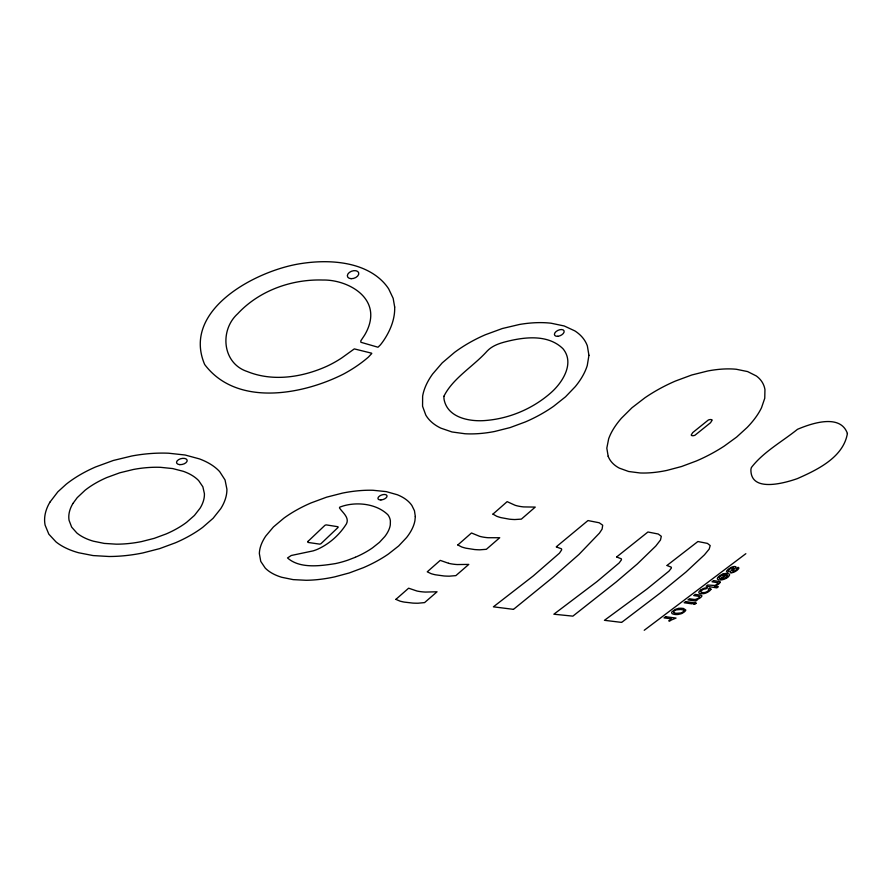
<?xml version="1.0" encoding="UTF-8"?>
<svg xmlns="http://www.w3.org/2000/svg" width="892" height="892" viewBox="0 0 892 892"><rect width="100%" height="100%" fill="white"/><g stroke="black" fill="none" stroke-linecap="round" stroke-linejoin="round"><path stroke-width="1.34" d="M730.425 571.672L730.292 571.962A2.676 1.037 -24.4 0 0 730.659 572.631L731.016 572.697M731.63 570.256L732.7 569.185A11.317 4.438 -24.3 0 0 733.536 568.293L733.57 568.215A1.494 0.58 -24.4 0 0 733.369 567.669L733.179 567.658M701.502 590.526L701.168 590.838A2.654 1.026 -23.8 0 0 700.755 591.708L700.789 591.775A6.266 2.42 -23.9 0 0 702.071 592.466A8.429 3.256 -23.9 0 0 704.524 592.533L705.862 592.188A2.776 1.07 -23.8 0 0 707.077 591.641L708.627 590.437A2.107 0.814 -23.9 0 0 708.906 589.913A3.958 1.528 -23.8 0 0 708.315 589.278L709.809 588.151L710.902 588.988A3.334 1.282 -23.9 0 1 710.846 589.367M556.496 546.64L587.973 520.56L599.223 522.768L602.702 525.21L602.1 529.112L599.446 533.115L579.008 554.389L553.163 577.113L513.502 609.347M616.785 556.853L647.938 532L658.24 534.018L661.307 536.304L660.481 539.995L655.81 546.027L637.256 564.023L616.216 581.941L572.876 616.138L553.865 614.209L596.96 581.606L619.148 562.952L621.423 559.841A9.533 4.025 -22.9 0 0 621.267 558.782L616.606 556.998M667.227 565.272L697.901 541.522L707.445 543.395L710.188 545.57L709.196 549.082L704.435 554.846L685.926 572.073L660.493 592.846L621.646 622.404M700.554 590.203L699.774 590.85A4.795 1.851 -23.8 0 0 698.849 592.266L698.849 592.511A6.835 2.643 -23.8 0 0 700.03 593.593L703.509 593.682A5.876 2.263 -23.8 0 0 704.914 593.358A6.066 2.341 -23.8 0 0 705.483 593.169A5.252 2.029 -23.8 0 0 708.304 591.809L708.995 591.329A5.82 2.252 -23.8 0 0 710.913 589.344M726.4 577.202L727.359 576.321A2.877 1.115 -24.2 0 0 727.638 575.619A5.642 2.185 -24.2 0 0 726.646 574.927L721.572 578.73M644.225 630.276L745.846 553.687M720.502 578.596L727.393 573.545A16.803 6.512 -24 0 1 728.786 573.879A5.843 2.263 -24.2 0 1 729.567 574.615A5.553 2.152 -24.2 0 1 727.571 577.314M727.627 577.325L726.634 578.005M556.262 546.941L561.391 548.77A9.946 4.382 -22 0 1 561.648 549.885L559.451 553.163L533.304 575.898L493.41 606.828L513.045 609.292M666.948 565.506L671.241 567.145A9.199 3.724 -23.5 0 1 671.319 568.159L669 571.125L647.001 589.01L604.442 620.308L621.311 622.36M355.295 557.288L348.047 560.087A52.282 25.511 -17.8 0 1 335.526 563.577C320.183 565.996 299.723 568.862 287.525 557.946L291.26 555.493L313.226 550.855A23.605 11.563 -17.2 0 0 317.965 549.082C328.914 544.009 338.503 535.735 345.215 525.711C351.013 518.62 343.007 513.123 339.473 507.961L339.696 507.18C354.57 501.293 375.933 503.066 387.908 514.795A52.271 25.556 -17.9 0 1 390.384 520.872L390.295 524.942A56.207 27.474 -17.8 0 1 384.82 536.538L379.468 542.325L372.555 547.833A56.218 27.496 -17.8 0 1 355.295 557.288M718.595 581.406L713.611 580.581L712.039 581.774L716.923 582.576A4.917 1.895 -24 0 1 718.027 582.978M683.428 608.467L685.77 610.005A4.627 1.762 -23.4 0 1 685.29 610.987L684.51 611.756A7.158 2.732 -23.3 0 1 683.673 612.403L682.324 613.205A4.482 1.706 -23.3 0 1 680.886 613.83L678.132 614.465A15.833 6.054 -23.5 0 1 674.073 614.309L672.111 613.685L671.62 612.614A4.571 1.751 -23.3 0 1 672.189 611.644L674.787 609.715A4.616 1.762 -23.3 0 1 676.459 608.98L677.898 608.578A7.537 2.877 -23.3 0 1 678.645 608.433M448.609 563.298L440.224 560.377L427.246 571.828L431.148 573.679A82.376 38.356 -21 0 0 435.441 574.794L444.049 575.976A82.477 38.445 -21 0 0 449.312 576.176L455.868 575.619L468.779 564.413L457.217 564.558A58.961 27.44 -21 0 1 448.553 563.298M735.644 566.766L735.298 566.598A4.672 1.817 -24.4 0 0 734.919 566.52A4.181 1.628 -24.4 0 0 732.321 566.933A3.791 1.483 -24.4 0 0 731.462 567.279L728.931 568.784A11.607 4.516 -24.4 0 0 728.207 569.341L726.646 570.991A3.155 1.227 -24.3 0 0 726.545 571.315A5.14 2.007 -24.4 0 0 727.571 572.329L729.065 571.214A3.312 1.293 -24.4 0 1 728.396 570.702M701.525 595.522L701.636 595.611A3.49 1.338 -23.7 0 1 701.77 595.789L701.792 595.878A3.1 1.193 -23.7 0 1 701.681 596.436L700.722 597.462A5.586 2.152 -23.7 0 1 696.072 599.825L697.187 599.959L695.76 601.03L687.966 599.881L689.471 598.755L693.563 599.357A9.689 3.735 -23.7 0 0 694.768 599.457A3.278 1.26 -23.7 0 0 697.845 598.476A4.438 1.706 -23.7 0 0 698.815 597.841L699.428 597.294A1.929 0.747 -23.7 0 0 699.618 596.748L699.596 596.692A4.471 1.717 -23.6 0 0 698.626 596.302L693.742 595.544L695.269 594.384L700.276 595.142A8.53 3.278 -23.6 0 1 701.547 595.51M673.906 612.592L673.594 611.845A2.564 0.981 -23.3 0 1 673.984 611.265L674.274 611.009A3.49 1.338 -23.3 0 1 674.731 610.663A2.966 1.137 -23.3 0 1 676.415 609.838L680.652 609.504A27.697 10.492 -23 0 1 681.466 609.604A14.038 5.341 -23.2 0 1 683.74 610.318M711.716 419.842L711.883 419.998A5.073 2.386 -25.9 0 1 712.061 420.322L710.511 422.741L695.002 435.207A2.854 1.338 -25.5 0 1 694.132 435.519L693.63 435.63A5.04 2.364 -25.5 0 1 692.972 435.709L692.605 435.72A3.312 1.55 -25.5 0 1 691.568 435.441L691.412 435.285A5.04 2.353 -25.6 0 1 691.222 434.973L692.727 432.587L708.281 420.054A2.888 1.36 -25.9 0 1 709.151 419.742L709.664 419.63A5.073 2.386 -25.9 0 1 710.322 419.552L710.69 419.541A3.345 1.572 -25.9 0 1 711.716 419.842M683.673 610.351L683.885 610.73A2.442 0.925 -23.4 0 1 683.685 611.221L683.227 611.689A4.025 1.539 -23.3 0 1 682.737 612.057L682.235 612.391A2.687 1.026 -23.3 0 1 680.931 612.96L676.627 613.295A14.963 5.731 -23.5 0 1 673.839 612.637M608.166 456.28L606.816 448.141L608.656 438.831A87.628 41.679 -25.6 0 1 621.445 418.203L631.982 407.744L644.905 397.799A87.572 41.645 -25.6 0 1 675.478 381.029L691.757 374.997L707.769 370.983A87.572 41.656 -25.5 0 1 736.313 369.266L747.63 371.585L756.293 375.945A87.639 41.723 -25.5 0 1 764.946 389.603L764.756 398.256L761.523 407.711A87.717 41.801 -25.5 0 1 747.128 427.491L736.625 437.08L724.326 446.033A87.784 41.846 -25.6 0 1 696.295 461.008L681.555 466.516L666.948 470.396A87.773 41.824 -25.6 0 1 640.01 472.961L628.659 471.5L619.371 468.144A87.717 41.757 -25.6 0 1 608.166 456.269M720.034 582.086L720.067 582.186A3.245 1.249 -24 0 1 719.922 582.766L718.93 583.836A5.051 1.951 -24 0 1 716.231 585.531A6.801 2.631 -24 0 1 714.425 586.1L718.35 586.746L716.833 587.884L706.174 586.189L707.702 585.029L714.704 585.453A3.791 1.472 -24 0 0 716.878 584.338M678.712 608.366A15.22 5.798 -23.2 0 1 683.339 608.534M701.547 590.515A3.1 1.193 -23.8 0 1 703.788 589.211A4.672 1.806 -23.8 0 1 705.895 588.91L707.401 587.772L705.182 587.973A4.259 1.639 -23.8 0 0 703.866 588.363A5.82 2.252 -23.8 0 0 700.577 590.214M718.539 581.45A6.946 2.687 -24 0 1 720.134 582.03M717.948 583.022A1.895 0.736 -24 0 1 717.792 583.502L717.257 584.048A4.382 1.695 -24 0 1 716.867 584.338M720.535 578.562A5.809 2.263 -24.2 0 1 719.197 577.815M719.253 577.782A2.81 1.093 -24.2 0 1 719.688 576.89L720.167 576.455A5.162 2.007 -24.2 0 1 720.624 576.109M720.624 576.109A3.646 1.416 -24.2 0 1 723.089 574.849M723.077 574.872A3.836 1.494 -24.2 0 1 724.572 574.593L726.099 573.444A5.307 2.063 -24.2 0 0 723.122 574.035M723.122 574.002A5.174 2.018 -24.2 0 0 720.591 575.195A7.56 2.932 -24.2 0 0 719.008 576.288A5.62 2.185 -24.2 0 0 717.625 579.287L718.673 579.789A11.261 4.382 -24.3 0 0 719.342 579.912L720.58 579.967A6.735 2.609 -24.2 0 0 723.624 579.399A5.497 2.13 -24.2 0 0 726.634 578.005M726.512 577.236A3.836 1.494 -24.2 0 1 721.639 578.696M728.452 570.679A2.33 0.903 -24.3 0 1 728.574 570.345L729.533 569.364A6.857 2.676 -24.4 0 1 729.979 569.018A4.326 1.684 -24.4 0 1 731.708 567.992A1.806 0.702 -24.4 0 1 733.191 567.647M730.381 571.672A9.366 3.635 -24.4 0 1 731.663 570.256M730.905 572.787A4.237 1.65 -24.4 0 0 735.777 571.17L736.602 570.635A9.143 3.568 -24.4 0 0 737.294 570.1L738.576 568.795A3.88 1.505 -24.4 0 0 738.81 567.97A3.847 1.494 -24.4 0 0 738.007 567.345L736.513 568.472A2.576 1.004 -24.4 0 1 736.937 568.895A2.007 0.78 -24.4 0 1 736.837 569.174L735.889 570.133A7.147 2.788 -24.4 0 1 735.476 570.456L733.302 571.527L732.566 570.958A5.464 2.119 -24.4 0 1 733.291 570.133L734.094 569.319A19.635 7.727 -24.2 0 0 735.365 567.992L735.621 567.647A2.776 1.082 -24.4 0 0 735.655 566.766M394.677 307.026C395.089 318.935 390.373 330.43 383.861 340.198A87.706 53.275 -17.3 0 1 380.371 344.914L377.996 347.233L360.937 342.294L360.758 340.911L364.482 335.314A76.824 46.852 -16.9 0 0 370.314 320.284C374.807 294.282 345.048 279.575 322.949 280.032C291.673 279.018 259.226 290.591 237.707 313.739C219.376 330.274 222.264 363.401 247.307 371.54C272.941 381.977 302.477 377.294 327.096 366.155A76.957 46.975 -17 0 0 341.881 357.837L354.302 348.895L371.585 353.176A1.126 0.658 -19.2 0 1 371.708 353.578L368.374 357.123A103.126 62.998 -16.9 0 1 343.543 374.049C302.276 394.966 236.603 406.975 204.669 364.505C181.121 309.212 257.799 269.64 301.964 263.441A103.327 62.931 -17 0 1 331.378 261.88C347.166 262.75 363.312 266.474 376.268 275.94A109.616 66.722 -16.7 0 1 388.711 288.941L393.171 298.363L394.677 307.026M443.915 396.282L443.904 396.985A62.34 33.952 -22.5 0 0 444.116 399.649C447.762 418.08 470.296 421.949 486.073 420.455C509.856 418.459 532.959 408.558 550.877 392.792C562.562 382.545 574.95 363.167 562.975 348.727C547.365 333.452 522.567 337.165 503.423 342.35C497.413 344.056 491.414 346.509 487.065 351.169C473.518 366.333 452.746 378.23 443.915 396.282M847.4 433.479C843.397 457.351 817.395 469.772 797.337 478.625C784.469 483.13 750.328 492.863 750.908 469.46A50.376 21.564 -26.6 0 1 751.41 467.497C763.351 451.898 782.117 441.696 797.481 429.32C812.69 422.841 840.52 413.877 847.4 433.479M415.315 516.513L414.936 520.56A82.945 40.53 -17.8 0 1 406.574 537.553L398.646 545.982L388.499 553.965A82.978 40.586 -17.8 0 1 363.345 567.691L349.229 572.965L334.667 576.879A82.956 40.575 -17.8 0 1 306.112 580.279L293.156 579.622L281.772 577.291A82.889 40.519 -17.8 0 1 265.192 568.026L260.754 561.391L259.36 553.631A82.811 40.452 -17.9 0 1 265.771 536.059L273.431 526.96L283.879 518.163A82.778 40.396 -17.8 0 1 311.029 502.932L326.55 497.19L342.517 493.098A82.8 40.408 -17.8 0 1 373.023 490.277L386.236 491.615L397.33 494.748A82.867 40.463 -17.8 0 1 411.903 505.519L414.468 510.759L415.315 516.513M588.932 355.306L587.271 365.486A90.226 49.194 -22.5 0 1 575.273 386.637L565.517 396.817L553.642 406.261A90.282 49.25 -22.5 0 1 525.433 421.905L510.113 427.58L494.592 431.494A90.27 49.238 -22.6 0 1 465 433.746L451.988 431.962L440.871 428.149A90.192 49.16 -22.6 0 1 425.796 415.081L422.563 406.25L422.63 396.193A90.103 49.06 -22.6 0 1 432.587 374.06L442.187 362.91L454.574 352.362A90.059 49.004 -22.5 0 1 485.348 334.756L502.341 328.524L519.445 324.476A90.07 49.015 -22.5 0 1 551.089 323.216L564.246 325.981L574.849 330.899A90.137 49.105 -22.5 0 1 587.36 345.918L588.932 355.306M395.903 599.368L399.85 601.074A80.994 36.94 -20.2 0 0 404.176 602.089L412.806 603.092A81.094 37.029 -20.2 0 0 418.058 603.215L424.581 602.602L437.047 591.786L425.517 592.065A57.969 26.425 -20.2 0 1 421.024 591.697A57.969 26.425 -20.2 0 1 416.887 590.995L408.625 588.196L395.903 599.368M457.83 544.967L461.666 546.952A83.77 39.727 -21.8 0 0 465.925 548.19L474.511 549.539A83.881 39.828 -21.8 0 0 479.773 549.818L486.363 549.305L499.721 537.731L488.125 537.72A59.954 28.421 -21.8 0 1 483.654 537.185A59.954 28.421 -21.8 0 1 479.562 536.293L471.478 532.981L457.83 544.967M492.953 514.115L496.721 516.267A85.454 41.311 -22.8 0 0 500.936 517.628L509.477 519.189A85.565 41.411 -22.7 0 0 514.751 519.545L521.374 519.122L535.245 507.091L523.626 506.912A61.158 29.547 -22.7 0 1 519.166 506.277A61.158 29.547 -22.7 0 1 515.097 505.273L507.147 501.65L492.953 514.115M307.974 541.422L307.818 541.734A2.185 1.07 -17.2 0 0 308.019 542.436L319.615 544.12A2.163 1.059 -17.4 0 0 320.997 543.663L338.068 527.428A2.185 1.082 -17.8 0 0 337.89 526.726L326.294 524.897A2.197 1.093 -17.5 0 0 324.889 525.355L307.974 541.422M49.874 502.229L48.447 504.861A95.065 49.718 -13 0 0 45.124 525.165L48.826 534.163L55.973 541.879A95.165 49.818 -13 0 0 78.619 552.75L93.091 555.571L109.047 556.496A95.266 49.885 -12.9 0 0 142.921 552.928L159.646 548.625L175.501 542.771A95.31 49.885 -12.9 0 0 202.707 527.339L213.11 518.285L220.737 508.685A95.266 49.818 -12.9 0 0 226.903 489.173L225.052 479.974L219.7 471.667A95.176 49.729 -12.9 0 0 199.373 458.878L185.09 455.009L168.588 453.214A95.076 49.651 -12.9 0 0 131.871 455.979L113.284 460.484L95.645 466.94A95.031 49.651 -13 0 0 66.108 484.3L57.857 491.815L49.874 502.229M72.954 503.445L71.862 505.385A70.747 36.985 -13 0 0 69.097 520.426L71.672 527.139L76.812 532.948A70.802 37.029 -13 0 0 93.459 541.21L104.23 543.406L116.15 544.165A70.858 37.074 -13 0 0 141.627 541.567L154.238 538.344L166.202 533.929A70.881 37.074 -12.9 0 0 186.662 522.277L194.423 515.453L200.064 508.228A70.858 37.04 -12.9 0 0 204.402 493.622L202.863 486.798L198.704 480.665A70.802 36.985 -12.9 0 0 183.351 471.333L172.68 468.568L160.46 467.319A70.747 36.94 -13 0 0 133.41 469.471L119.762 472.805L106.817 477.543A70.724 36.94 -13 0 0 85.063 490.265L77.203 497.669L72.954 503.445M665.61 616.707L664.038 617.877L671.475 618.858L668.744 620.91L669.747 621.033A14.629 5.497 -23.2 0 1 671.431 619.951L676.036 618.078L665.61 616.707M685.692 601.587L684.175 602.736L691.947 603.862L693.463 602.724L685.692 601.587M694.901 602.925L693.385 604.062L694.857 604.274L696.384 603.148L694.901 602.925M351.147 278.683A5.921 3.746 -19.1 0 0 358.695 272.84A5.921 3.746 -19.1 0 0 349.341 272.45A5.921 3.746 -19.1 0 0 351.147 278.683M179.827 464.632A5.441 2.966 -13.8 0 0 187.142 460.194A5.441 2.966 -13.8 0 0 178.612 459.636A5.441 2.966 -13.8 0 0 179.827 464.632M380.906 499.944A4.75 2.386 -18.9 0 0 386.994 495.684A4.75 2.386 -18.9 0 0 379.602 496.008A4.75 2.386 -18.9 0 0 380.906 499.944M557.768 336.306A5.207 2.899 -24.4 0 0 564.067 330.887A5.207 2.899 -24.4 0 0 556.028 331.59A5.207 2.899 -24.4 0 0 557.768 336.306"/></g></svg>
